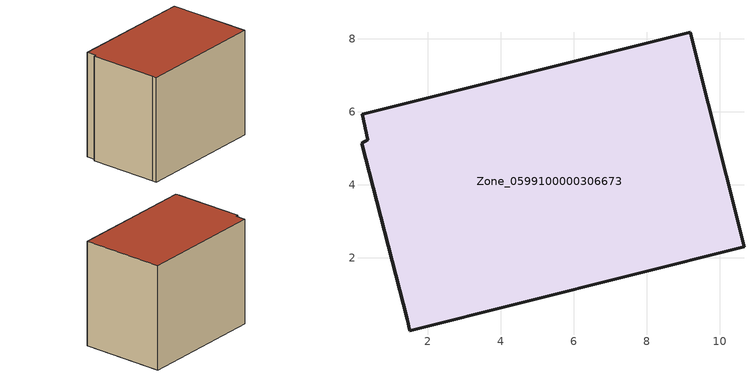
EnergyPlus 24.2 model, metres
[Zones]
Zone_0599100000306673
 floor ground (C_G): 0.19,5.13 0.36,5.23 0.21,5.93 9.19,8.18 10.66,2.3 1.5,0.01 1.44,0.32 z0
 wall outside (C_F): 9.19,8.18 0.21,5.93 0.36,5.23 0.19,5.13 1.44,0.32 1.5,0.01 10.66,2.3 9.19,8.18 z0:7.76
 roof outside (C_R): 0.36,5.23 0.19,5.13 1.44,0.32 1.5,0.01 10.66,2.3 9.19,8.18 0.21,5.93 z7.76
[BUILDING]
Pand.0599100000306673: North Axis=0; Terrain=City; Loads Convergence Tolerance Value=0.04; Temperature Convergence Tolerance Value=0.4; Solar Distribution=FullExterior; Maximum Number of Warmup Days=25; Minimum Number of Warmup Days=1
[Site:Location]
Rotterdam.The.Hague.AP_ZH_NLD Design_Conditions: Latitude=51.96; Longitude=4.45; Time Zone=1; Elevation=-4.5
[SITE:GROUNDTEMPERATURE:BUILDINGSURFACE]
18, 18, 18, 18, 18, 18, 18, 18, 18, 18, 18, 18
[MATERIAL] Thermal Absorptance=0.9; Solar Absorptance=0.7; Visible Absorptance=0.7
Name | Roughness | Thickness | Conductivity | Density | Specific Heat
G.TI.1975-1991 | MediumSmooth | 0.15 | 0.288461 | 540 | 1210
F.TI.1975-1991 | Rough | 0.3 | 0.230769 | 1920 | 840
R.TI.1975-1991 | MediumRough | 0.2 | 0.153846 | 1500 | 1000
[CONSTRUCTION]
C_G: G.TI.1975-1991
C_F: F.TI.1975-1991
C_R: R.TI.1975-1991
[ZONE]
Zone_0599100000306673: Type=1; Multiplier=1; Ceiling Height=Autocalculate; Volume=Autocalculate; Floor Area=autocalculate; Part of Total Floor Area=Yes
[ZONEINFILTRATION:DESIGNFLOWRATE]
Infil_Zone_0599100000306673: Zone or ZoneList or Space or SpaceList=Zone_0599100000306673; Schedule=AlwaysOn; Design Flow Rate Calculation Method=Flow/Area; Flow Rate per Floor Area=0.003; Constant Term Coefficient=1; Temperature Term Coefficient=0; Velocity Term Coefficient=0; Velocity Squared Term Coefficient=0
[HVACTEMPLATE:ZONE:IDEALLOADSAIRSYSTEM]
Zone_0599100000306673: Maximum Heating Supply Air Temperature=50; Minimum Cooling Supply Air Temperature=13; Maximum Heating Supply Air Humidity Ratio=0.0156; Minimum Cooling Supply Air Humidity Ratio=0.0077; Heating Limit=NoLimit; Cooling Limit=NoLimit; Dehumidification Control Type=ConstantSensibleHeatRatio; Cooling Sensible Heat Ratio=0.7; Dehumidification Setpoint=60; Humidification Control Type=None; Humidification Setpoint=30; Outdoor Air Method=None; Outdoor Air Flow Rate per Person=0.00944; Outdoor Air Flow Rate per Zone Floor Area=0; Outdoor Air Flow Rate per Zone=0; Demand Controlled Ventilation Type=None; Outdoor Air Economizer Type=NoEconomizer; Heat Recovery Type=None; Sensible Heat Recovery Effectiveness=0.7; Latent Heat Recovery Effectiveness=0.65
[ZONECONTROL:THERMOSTAT]
ThermostatControl_Zone_0599100000306673: Zone or ZoneList=Zone_0599100000306673; Control Type Schedule=DualSetpointControlType; Control 1=Thermostat_Zone_0599100000306673; Temperature Difference Between Cutout And Setpoint=0
[THERMOSTATSETPOINT:DUALSETPOINT]
Thermostat_Zone_0599100000306673: Heating Setpoint Temperature Schedule=HeatingSetpoint_Zone_0599100000306673; Cooling Setpoint Temperature Schedule=CoolingSetpoint_Zone_0599100000306673
[SCHEDULE:COMPACT]
HeatingSetpoint_Zone_0599100000306673: Through: 12/31, For: AllDays, Until: 24:00, 21
CoolingSetpoint_Zone_0599100000306673: Through: 12/31, For: AllDays, Until: 24:00, 24
DualSetpointControlType: Through: 12/31, For: AllDays, Until: 24:00, 4
AlwaysOn: Through: 12/31, For: AllDays, Until: 24:00, 1
